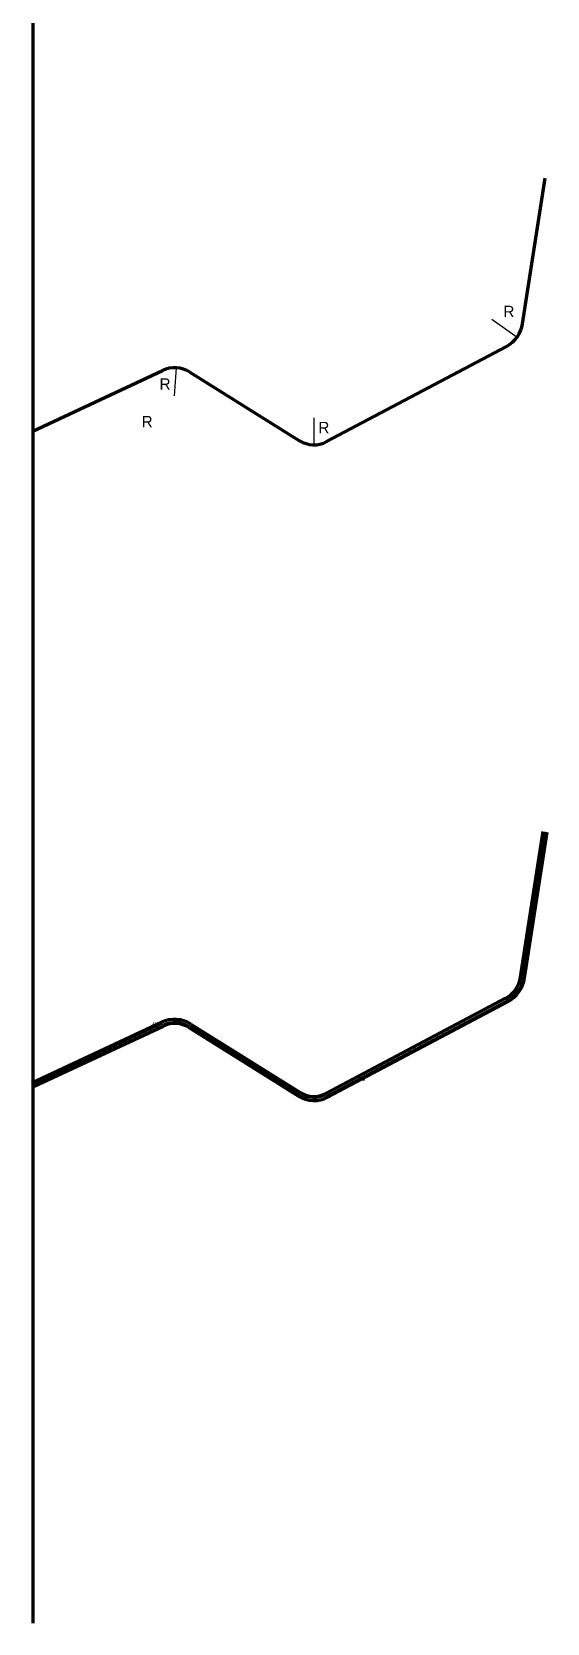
# Model space of a CAD drawing. Header units: metres. Extents: x 8490 to 19635, y 3785 to 12736.
# Drawn here: x 10242 to 11151, y 3785 to 6590 of the extents above; entities that cross this region are included whole.
import ezdxf

# ---------------------------------------------------------------- set-up
doc = ezdxf.new("R2010")
doc.units = ezdxf.units.M
for name, color, linetype, lineweight in [('Layer1', 1, 'Continuous', 9), ('Layer3', 3, 'Continuous', 30), ('Layer7', 7, 'Continuous', 70), ('Layer8', 8, 'Continuous', 80)]:
    doc.layers.add(name, color=color, linetype=linetype, lineweight=lineweight)
doc.layers.add('Layer10', color=10, linetype='Continuous', lineweight=100, plot=False)
doc.styles.get("Standard").update_dxf_attribs({"font": 'utsaahb.ttf'})
doc.dimstyles.new('Copy of ISO-25', dxfattribs={"dimtxt": 3, "dimasz": 0.5, "dimexe": 1.25, "dimexo": 0.625, "dimtad": 2, "dimtih": 1, "dimtoh": 1, "dimtxsty": 'Standard', "dimcen": 0.5, "dimaunit": 1, "dimadec": 6, "dimazin": 0, "dimtfac": 1, "dimtmove": 0, "dimatfit": 3, "dimfxl": 1, "dimarcsym": 0})

# ---------------------------------------------------------------- blocks, each defined once
blk = doc.blocks.new('*D21')
at = {"layer": 'Defpoints', "color": 0}
for p in [(10459.7, 4838.8), (10461.3, 4835.6), (10461.9, 4839.8)]:
    blk.add_point(p, dxfattribs=at)
at = {"layer": 'Layer3', "color": 0, "lineweight": -2}
for p, q in [((10461.7, 4840.3), (10455.5, 4840.3)), ((10460.3, 4839.1), (10463, 4840.4)), ((10461.9, 4839.8), (10461.7, 4840.3)), ((10461.8, 4835.8), (10464.5, 4837.1)), ((10463.2, 4837), (10462.1, 4839.4))]:
    blk.add_line(p, q, dxfattribs=at)
at = {"layer": 'Layer3', "color": 0}
for points in [[(10462.2, 4839.4), (10462, 4839.3), (10461.9, 4839.8)], [(10463.3, 4837.1), (10463.1, 4837), (10463.4, 4836.6)]]:
    blk.add_solid(points, dxfattribs=at)
at = {"layer": 'Layer3', "color": 0, "insert": (10458.3, 4842.8), "char_height": 3, "attachment_point": 5}
blk.add_mtext('3,6', dxfattribs=at)
blk = doc.blocks.new('*D22')
at = {"layer": 'Defpoints', "color": 0}
for p in [(10498.4, 4845.6), (10500.4, 4841.7), (10500.9, 4845.3)]:
    blk.add_point(p, dxfattribs=at)
at = {"layer": 'Layer3', "color": 0, "lineweight": -2}
for p, q in [((10499.8, 4841.8), (10496.7, 4842.2)), ((10500.2, 4845.4), (10497.1, 4845.8)), ((10498, 4842.5), (10498.3, 4845.1)), ((10498.4, 4845.6), (10498.4, 4846.1)), ((10498.4, 4846.1), (10504.6, 4846.1))]:
    blk.add_line(p, q, dxfattribs=at)
at = {"layer": 'Layer3', "color": 0}
for points in [[(10497.9, 4842.6), (10498, 4842.5), (10497.9, 4842)], [(10498.2, 4845.1), (10498.4, 4845.1), (10498.4, 4845.6)]]:
    blk.add_solid(points, dxfattribs=at)
at = {"layer": 'Layer3', "color": 0, "insert": (10501.8, 4848.6), "char_height": 3, "attachment_point": 5}
blk.add_mtext('3,6', dxfattribs=at)
blk = doc.blocks.new('*D26')
at = {"layer": 'Defpoints', "color": 0}
for p in [(10805.4, 4742.4), (10807.2, 4739.3), (10807.2, 4739.3)]:
    blk.add_point(p, dxfattribs=at)
at = {"layer": 'Layer3', "color": 0, "lineweight": -2}
for p, q in [((10804.9, 4742.1), (10804.3, 4741.8)), ((10805.7, 4742), (10807, 4739.8)), ((10807.2, 4739.3), (10807.5, 4738.9)), ((10807.5, 4738.9), (10813.6, 4738.9)), ((10807.8, 4739.6), (10808.3, 4739.9))]:
    blk.add_line(p, q, dxfattribs=at)
at = {"layer": 'Layer3', "color": 0}
for points in [[(10805.7, 4742), (10805.6, 4742), (10805.4, 4742.4)], [(10807, 4739.8), (10806.9, 4739.7), (10807.2, 4739.3)]]:
    blk.add_solid(points, dxfattribs=at)
at = {"layer": 'Layer3', "color": 0, "insert": (10810.9, 4736.4), "char_height": 3, "attachment_point": 5}
blk.add_mtext('3,6', dxfattribs=at)
blk = doc.blocks.new('*D27')
at = {"layer": 'Defpoints', "color": 0}
for p in [(10818.6, 4745.4), (10820.3, 4742.2), (10822.2, 4743.2)]:
    blk.add_point(p, dxfattribs=at)
at = {"layer": 'Layer3', "color": 0, "lineweight": -2}
for p, q in [((10819.2, 4745.7), (10821.7, 4747)), ((10820.8, 4745.9), (10822, 4743.6)), ((10820.9, 4742.5), (10823.3, 4743.8)), ((10822.2, 4743.2), (10822.5, 4742.8)), ((10822.5, 4742.8), (10828.6, 4742.8))]:
    blk.add_line(p, q, dxfattribs=at)
at = {"layer": 'Layer3', "color": 0}
for points in [[(10820.9, 4746), (10820.7, 4745.9), (10820.6, 4746.4)], [(10822.1, 4743.7), (10821.9, 4743.6), (10822.2, 4743.2)]]:
    blk.add_solid(points, dxfattribs=at)
at = {"layer": 'Layer3', "color": 0, "insert": (10825.9, 4745.2), "char_height": 3, "attachment_point": 5}
blk.add_mtext('3,6', dxfattribs=at)

msp = doc.modelspace()

# ---------------------------------------------------------------- linework, layer by layer
at = {"layer": 'Layer1'}
for p, q in [((11107.219, 4922.97), (11147.059, 5179.737)), ((10761.942, 4715.335), (11078.928, 4883.242)), ((10243.857, 4733.942), (10472.524, 4840.836)), ((10520.9, 4837.899), (10714.288, 4717.038))]:
    msp.add_line(p, q, dxfattribs=at)
for centre, radius, start, end in [((11053.31, 4931.422), 54.567, 297.819864, 351.270561), ((10494.073, 4795.916), 49.822, 57.422169, 115.628278), ((10739.593, 4757.527), 47.746, 237.996534, 297.909633)]:
    msp.add_arc(centre, radius, start, end, dxfattribs=at)
at = {"layer": 'Layer10'}
msp.add_line((10243.857, 8929.051), (10243.857, 3785.029), dxfattribs=at)
at = {"layer": 'Layer3'}
for p, q in [((11053.31, 6083.684), (11097.759, 6052.032)), ((10494.073, 5948.178), (10497.093, 5997.908)), ((10739.593, 5909.789), (10739.593, 5862.043))]:
    msp.add_line(p, q, dxfattribs=at)
at = {"layer": 'Layer7'}
for p, q in [((11103.661, 4923.522), (11143.502, 5180.289)), ((11110.776, 4922.418), (11150.616, 5179.185)), ((10760.257, 4718.516), (11077.243, 4886.423)), ((10763.628, 4712.153), (11080.613, 4880.061)), ((10242.332, 4737.204), (10470.999, 4844.098)), ((10245.381, 4730.681), (10474.048, 4837.575)), ((10518.992, 4834.846), (10712.38, 4713.985)), ((10522.808, 4840.952), (10716.196, 4720.091))]:
    msp.add_line(p, q, dxfattribs=at)
for centre, radius, start, end in [((11053.31, 4931.422), 50.967, 297.819864, 351.270561), ((11053.31, 4931.422), 58.167, 297.819864, 351.270561), ((10494.073, 4795.916), 53.422, 57.422169, 115.628278), ((10494.073, 4795.916), 46.222, 57.422169, 115.628278), ((10739.593, 4757.527), 51.346, 237.996534, 297.909633), ((10739.593, 4757.527), 44.146, 237.996534, 297.909633)]:
    msp.add_arc(centre, radius, start, end, dxfattribs=at)
at = {"layer": 'Layer8'}
for p, q in [((11107.219, 6075.232), (11147.059, 6331.999)), ((10761.942, 5867.596), (11078.928, 6035.504)), ((10243.857, 5886.204), (10472.524, 5993.098)), ((10520.9, 5990.161), (10714.288, 5869.3))]:
    msp.add_line(p, q, dxfattribs=at)
for centre, radius, start, end in [((11053.31, 6083.684), 54.567, 297.819864, 351.270561), ((10494.073, 5948.178), 49.822, 57.422169, 115.628278), ((10739.593, 5909.789), 47.746, 237.996534, 297.909633)]:
    msp.add_arc(centre, radius, start, end, dxfattribs=at)

# ---------------------------------------------------------------- texts
at = {"layer": 'Layer3', "char_height": 20, "width": 71.10034, "attachment_point": 1}
for insert in [(11073.578, 6107.045), (10467.501, 5979.204), (10435.92, 5912.894), (10747.39, 5902.448)]:
    msp.add_mtext('R', dxfattribs=dict(at, insert=insert))

# ---------------------------------------------------------------- dimensions: what is measured, and where the dimension line sits
at = {"layer": 'Layer3'}
for p1, p2, distance, picture, middle in [((10461.262, 4835.572), (10459.738, 4838.833), -2.37, '*D21', (10458.29, 4842.755)), ((10500.375, 4841.706), (10500.865, 4845.273), 2.507, '*D22', (10501.833, 4848.575)), ((10805.419, 4742.438), (10807.22, 4739.318), 0, '*D26', (10810.854, 4736.42)), ((10818.645, 4745.37), (10820.33, 4742.189), 2.165, '*D27', (10825.861, 4745.226))]:
    dim = msp.add_aligned_dim(p1=p1, p2=p2, distance=distance, dimstyle='Copy of ISO-25', dxfattribs=at)
    dim.commit()
    dim.dimension.update_dxf_attribs({"geometry": picture, "text_midpoint": middle})

doc.saveas('drawing.dxf')
